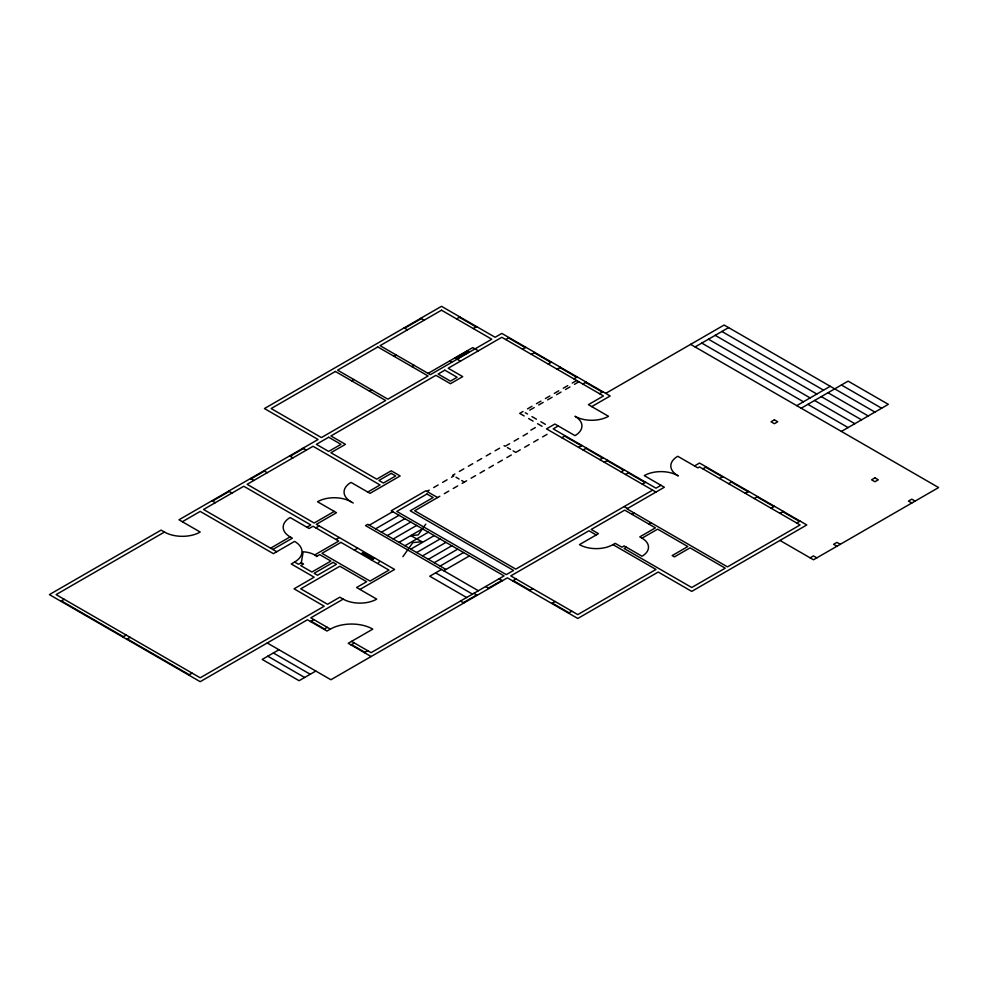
<?xml version="1.0" encoding="UTF-8"?>
<svg xmlns="http://www.w3.org/2000/svg" width="988" height="988" viewBox="0 0 988 988"><rect width="100%" height="100%" fill="white"/><g stroke="black" fill="none" stroke-linecap="round" stroke-linejoin="round"><path stroke-width="1.48" d="M591.75 406.611L610.176 395.966L501.818 333.413L495.112 337.279L441.5 306.317L264.438 408.55L318.062 439.499L178.976 519.799L200.206 532.05A25.28 14.598 0 0 1 164.465 532.05L56.106 594.615L200.206 677.805L324.2 606.224L294.041 588.811L314.147 577.202L291.25 563.975L294.597 562.036L298.512 564.296L301.303 562.691L303.18 551.798A18.957 10.942 0 0 1 314.703 554.947L316.938 556.232M402.919 556.676L412.811 542.61L421.913 541.696L410.761 535.607L418.196 534.928L425.791 524.134M404.635 328.251L421.394 318.581M456.579 318.902L459.926 316.963M351.567 380.812L353.803 379.528M394.027 356.31L396.25 355.013M473.338 328.572L476.685 326.633M369.45 391.137L371.673 389.84M411.897 366.622L414.133 365.338M428.088 373.39L472.77 347.603L478.365 350.826M449.861 361.151L451.541 362.114M455.184 358.076L467.349 351.049L469.028 352.012L456.851 359.052M212.494 501.089L229.253 491.419M251.038 478.847L264.438 471.103M290.126 456.271L303.538 448.527M182.335 521.738L200.206 511.414L273.38 553.663L294.597 541.399A25.28 14.598 0 0 1 294.597 562.036M505.733 339.539L509.079 337.6M60.848 601.223L64.195 599.284M522.491 349.209L525.838 347.27M531.421 354.371L534.78 352.432M548.179 364.041L551.526 362.114M557.121 369.203L560.468 367.264M270.589 548.179L290.126 536.892L292.362 538.176L272.812 549.464M306.885 527.209L310.8 524.961L243.777 486.257L203.553 509.475L276.726 551.724M334.253 511.414L314.147 523.023L247.124 484.33L313.035 446.28L380.059 484.972L367.771 492.061M122.845 637.013L126.205 635.086M315.827 527.864L319.173 525.925M573.867 378.873L577.227 376.947M126.76 639.273L130.107 637.334M523.047 411.453L519.688 413.379L524.159 415.96M527.518 408.871L531.976 406.29M536.447 403.709L540.918 401.128M545.388 398.547L549.859 395.966M554.317 393.385L558.788 390.803M563.259 388.235L567.73 385.653M572.2 383.072L576.659 380.491M529.741 410.156L534.212 407.575M538.682 404.994L543.153 402.412M547.624 399.844L552.094 397.262M556.553 394.681L561.023 392.1M565.494 389.519L569.965 386.938M574.436 384.357L578.894 381.776M582.809 384.036L586.156 382.097M335.932 539.473L339.279 537.534M314.703 554.947L338.723 541.078L313.035 526.246L309.121 528.506L290.126 517.539A23.7 13.684 0 0 0 290.126 536.892M454.9 474.005L452.665 475.302L453.788 475.944L451.553 477.229M459.371 471.424L463.841 468.843M468.312 466.262L472.77 463.693M477.241 461.112L481.712 458.531M486.182 455.95L490.653 453.369M495.112 450.787L499.582 448.206M530.865 430.151L535.335 427.569M426.977 491.419L429.212 490.134M433.683 487.553L438.141 484.972M442.612 482.391L447.082 479.81M509.635 443.698L505.177 446.28L504.053 445.625M514.106 441.117L518.577 438.536M523.047 435.955L527.518 433.374M369.302 525.196L392.755 511.648M316.382 556.565L319.729 554.626L330.906 561.073L311.912 572.04L300.747 565.593L303.538 563.975L301.303 562.691M599.568 393.706L602.915 391.779M605.706 393.385L724.118 325.027L874.923 412.095M375.588 528.827L399.053 515.279M558.232 425.964L553.206 428.866L655.983 488.196L661.009 485.293M695.07 346.949L728.588 327.608M439.821 496.26L414.688 510.771L515.785 569.137L652.623 490.134M444.291 493.679L448.762 491.098M453.22 488.517L457.691 485.935M462.162 483.354L466.632 480.773M471.103 478.204L475.574 475.623M480.032 473.042L484.503 470.461M488.974 467.88L493.444 465.299M497.915 462.717L502.373 460.136M506.844 457.555L511.315 454.986M520.256 449.824L515.785 452.405L513.105 450.861M524.714 447.243L529.185 444.662M533.656 442.081L538.127 439.499M542.597 436.918L547.056 434.337M381.454 532.211L404.907 518.663M354.359 550.106L357.718 548.179M387.321 535.595L410.773 522.059M561.863 437.733L565.21 435.794M393.187 538.979L416.64 525.443M399.053 542.375L422.506 528.827M371.118 559.788L374.477 557.85M404.907 545.759L428.372 532.211M578.622 447.403L581.969 445.465M188.757 675.063L192.104 673.137M410.773 549.143L434.238 535.595M583.093 449.985L586.44 448.046M416.64 552.527L440.105 538.979M343.194 599.123L339.847 597.197L327.559 604.286L300.747 588.811L339.847 566.235L366.647 581.71L356.594 587.514L376.712 599.123A23.7 13.684 0 0 1 343.194 599.123L310.8 617.833L330.35 629.121A30.011 17.327 0 0 1 372.797 629.121L348.221 643.299L371.118 656.526M359.953 589.453L394.583 569.459L316.382 524.307L336.488 512.698L317.506 501.743A23.7 13.684 0 0 1 351.012 501.743L353.247 503.028M422.506 555.911L445.971 542.375M310.516 621.538L313.875 619.6M599.84 459.655L603.199 457.728M428.372 559.294L451.825 545.759M278.962 649.758L262.203 659.428L299.068 680.707L315.827 671.037M604.31 462.236L607.669 460.297M434.238 562.691L457.691 549.143M323.928 629.282L327.275 627.343M330.35 629.121L326.991 631.048L307.441 619.76L200.206 681.683L49.4 594.615L161.106 530.111L164.465 532.05M440.105 566.075L463.557 552.527M441.5 569.459L429.768 576.226L466.632 597.518M443.736 570.743L469.424 555.911M621.069 471.906L624.416 469.979M625.54 474.487L628.887 472.56M351.012 644.917L354.359 642.978M642.299 484.169L645.646 482.23M364.424 652.66L367.771 650.721M796.736 405.648L830.241 386.296M694.515 465.941L699.541 463.039L806.788 524.961L691.724 591.392L658.206 572.04L577.782 618.476L507.4 577.844L330.906 679.744L267.229 642.978M463.286 602.668L476.685 594.937M488.418 588.156L501.818 580.425M801.194 408.217L848.112 381.133L888.336 404.351L841.418 431.435M702.9 468.843L706.247 466.916M512.673 580.882L516.032 578.956M631.962 514.316L634.197 513.031M719.647 478.525L723.006 476.587M529.432 590.565L532.779 588.626M642.015 538.176L639.779 536.892L655.415 527.864L624.7 510.129L591.182 529.469L598.444 533.668L579.462 544.623A23.7 13.684 0 0 0 612.968 544.623L615.203 543.338L621.909 547.204L624.144 545.919L642.015 556.232A22.119 12.77 0 0 0 642.015 538.176L657.65 529.148L687.809 546.562L672.173 555.589L674.409 556.886L690.044 547.858L725.241 568.174L691.724 587.514L624.144 548.501L626.38 547.204M648.721 523.986L650.956 522.701M728.588 483.675L731.935 481.749M551.773 603.458L555.12 601.519M745.347 493.358L748.694 491.419M754.276 498.52L757.635 496.581M568.532 613.128L571.879 611.202M771.035 508.19L774.394 506.251M779.977 513.352L783.323 511.414M796.736 523.023L800.082 521.084M810.135 557.85L813.482 555.911L816.841 557.85M841.418 384.999L881.629 408.217M721.882 331.474L823.535 390.161M828.006 392.742L868.23 415.96M715.189 335.34L816.841 394.039M821.312 396.608L861.524 419.826M708.482 339.217L810.135 397.905M814.606 400.486L854.818 423.704M701.776 343.083L803.429 401.77M807.9 404.351L848.112 427.569M690.612 344.367L938.6 487.553L813.482 559.788L779.977 540.436M915.147 501.089L911.788 499.162L908.441 501.089L911.788 503.028M508.524 337.921L525.283 347.603M534.212 352.753L550.971 362.435M559.912 367.585L576.659 377.268M585.6 382.43L602.359 392.1M459.371 317.284L476.13 326.954M840.294 544.302L836.947 542.375L833.588 544.302L836.947 546.241M705.691 467.238L722.438 476.908M731.379 482.07L748.138 491.74M757.08 496.902L773.826 506.572M782.768 511.735L799.527 521.405M420.826 318.247L424.185 320.186M677.756 475.623A23.7 13.684 0 0 1 677.756 456.271L697.874 467.88L699.541 466.916L800.082 524.961L727.477 566.877L626.935 508.832L664.356 487.232L644.25 475.623A23.7 13.684 0 0 1 677.756 475.623L678.324 475.944M404.08 327.93L407.426 329.856M454.9 357.915L460.482 361.139M525.283 412.737L527.518 414.021M531.976 416.603L536.447 419.184M540.918 421.765L545.388 424.346M564.654 436.116L581.413 445.786M585.884 448.367L602.631 458.049M607.101 460.63L623.86 470.3M628.331 472.882L645.09 482.552M528.629 418.541L533.1 421.123M537.571 423.704L542.029 426.285M655.983 492.061L546.5 428.866L554.886 424.025L574.991 435.634A23.7 13.684 0 0 0 574.991 416.281A23.7 13.684 0 0 0 608.497 416.281L588.391 404.672L603.47 395.966L501.818 337.279L448.194 368.24L462.717 376.626L450.429 383.715L435.906 375.329L330.906 435.955L345.43 444.341L330.906 452.726L376.712 479.168L391.223 470.782L400.165 475.944L370.006 493.358L351.012 482.391A23.7 13.684 0 0 0 351.012 501.743M624.144 506.572L627.491 508.511M507.4 447.564L510.475 449.342M596.209 534.953L588.947 530.766L510.759 575.905L577.782 614.61L655.983 569.459L612.968 544.623M456.024 477.229L459.087 479.007M461.729 480.526L464.397 482.07M437.585 497.544L425.853 490.777L391.223 510.771L504.053 575.905L371.118 652.66L351.567 641.373M302.983 448.206L306.329 450.145M513.229 580.561L529.988 590.244M552.329 603.137L569.088 612.807M289.57 455.95L292.93 457.889M499.026 578.807L502.373 580.746M485.627 586.551L488.974 588.49M445.971 569.459L367.771 524.307L365.535 525.604L478.365 590.738M263.882 470.782L267.229 472.721M473.894 593.319L477.241 595.258M435.634 572.842L472.499 594.121M250.47 478.525L253.83 480.452M460.482 601.062L463.841 603.001M373.674 558.838L362.868 552.601L362.028 553.082L372.834 559.319M379.256 562.061L378.416 562.543M228.697 491.098L232.044 493.037M211.938 500.768L215.285 502.707M311.072 621.217L324.484 628.948M351.567 644.596L364.98 652.339M273.38 652.982L310.244 674.261M267.785 656.205L304.65 677.484M61.404 600.902L123.401 636.692M127.316 638.952L189.313 674.742M335.377 371.463L271.144 408.55L321.409 437.573L385.641 400.486L335.377 371.463M377.824 346.949L337.612 370.167L387.876 399.189L428.088 375.971L377.824 346.949M441.5 310.195L380.059 345.664L430.323 374.687L491.765 339.217L441.5 310.195M328.671 437.239L316.382 444.341L328.671 451.43L340.959 444.341L328.671 437.239M444.847 370.167L438.141 374.044L450.429 381.133L457.135 377.268L444.847 370.167M391.223 473.363L378.935 480.452L383.406 483.033L395.694 475.944L391.223 473.363M340.959 542.375L321.964 553.329L370.006 581.067L388.988 570.101L340.959 542.375M426.977 494L396.818 511.414L506.288 574.621L513.55 570.422L410.218 510.771L433.115 497.544L426.977 494M333.141 562.37L314.147 573.324L317.506 575.263L336.488 564.296L333.141 562.37M774.394 419.826L771.035 421.765L774.394 423.704L777.741 421.765L774.394 419.826M874.923 477.871L871.577 479.81L874.923 481.749L878.283 479.81L874.923 477.871"/></g></svg>
